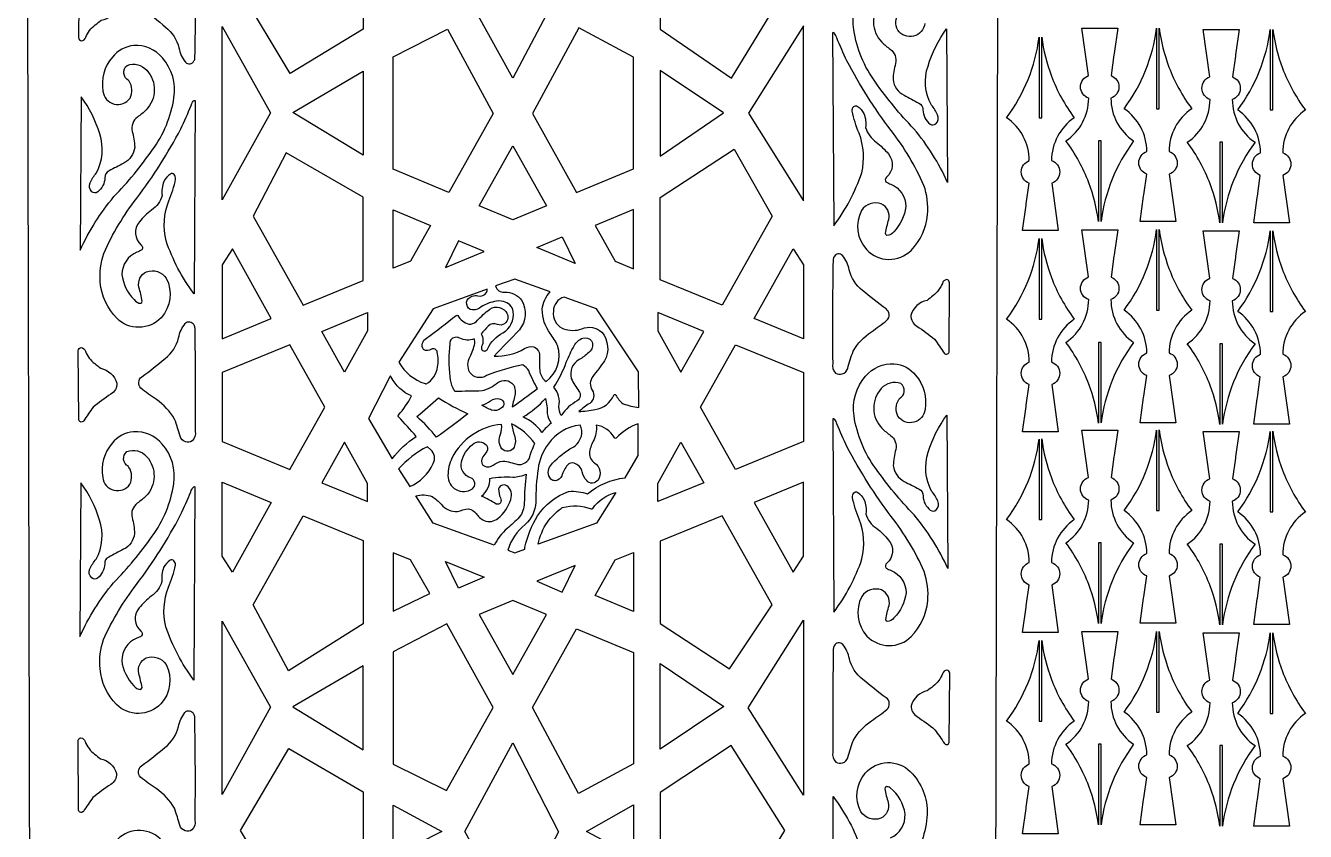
# Model space of a CAD drawing. Header units: millimetres. Extents: x -2260 to -1269, y 1307 to 3290.
# Drawn here: x -2260 to -1269, y 1945 to 2569 of the extents above; entities that cross this region are included whole.
import ezdxf

# ---------------------------------------------------------------- set-up
doc = ezdxf.new("R2010")
doc.units = ezdxf.units.MM
doc.layers.add('Default', color=70, linetype='Continuous')

msp = doc.modelspace()

# ---------------------------------------------------------------- linework, layer by layer
at = {"layer": 'Default'}
for points in [[(-2259.87, 3289.6), (-2255.54, 1306.6)], [(-1509.79, 1306.6), (-1505.45, 3289.6)]]:
    msp.add_lwpolyline(points, dxfattribs=at)
for points in [[(-1998.5, 2626.21), (-1998.5, 2566.17), (-2054.9, 2532.01), (-2093.37, 2596.2), (-2056.09, 2659.81)], [(-1919.61, 2595.59), (-1882.66, 2664.14), (-1847.17, 2595.32), (-1882.66, 2528.19)], [(-1768.35, 2625.7), (-1768.35, 2566.36), (-1713.24, 2528.33), (-1671.9, 2596.19), (-1713.51, 2662.02)], [(-2070.19, 2501.54), (-2107.71, 2434.03), (-2107.71, 2568.22)], [(-1789.19, 2544.45), (-1831.37, 2567.26), (-1867.41, 2500.88), (-1833.24, 2439.84), (-1789.19, 2458.14)], [(-1700.05, 2501.28), (-1657.55, 2433.36), (-1657.55, 2568.84)], [(-1975.34, 2544.71), (-1933.08, 2566.21), (-1897.84, 2500.88), (-1932.02, 2439.84), (-1975.34, 2457.84)], [(-1998.5, 2533.69), (-1998.5, 2468.62), (-2053.04, 2501.74)], [(-1768.35, 2534.15), (-1768.35, 2467.92), (-1719.52, 2501.4)], [(-1998.5, 2435.99), (-2058.15, 2470.4), (-2083.53, 2421.36), (-2044.85, 2352.39), (-1998.5, 2371.48)], [(-1882.63, 2418.55), (-1908.75, 2429.39), (-1882.63, 2475.82), (-1856.51, 2429.39)], [(-1768.35, 2372.13), (-1768.35, 2435.92), (-1711.21, 2473.2), (-1681.73, 2421.37), (-1720.41, 2352.39)], [(-1975.34, 2381.03), (-1975.34, 2426.28), (-1946.38, 2414.21), (-1961.83, 2386.59)], [(-1789.19, 2426.58), (-1818.88, 2414.21), (-1803.43, 2386.59), (-1789.19, 2380.74)], [(-1924.62, 2402.36), (-1934.68, 2381.72), (-1904.81, 2393.92)], [(-1844.25, 2405.51), (-1834.2, 2384.87), (-1864.07, 2397.07)], [(-2107.71, 2383.65), (-2107.71, 2326.47), (-2069.59, 2342.19), (-2099.75, 2396.01)], [(-1657.55, 2383.65), (-1657.55, 2326.47), (-1695.68, 2342.19), (-1665.51, 2396.01)], [(-1995.03, 2332.6), (-2012.9, 2300.7), (-2030.5, 2332.09), (-1995.03, 2346.71)], [(-1770.23, 2332.6), (-1752.36, 2300.7), (-1734.76, 2332.09), (-1770.23, 2346.71)], [(-2107.71, 2273.53), (-2107.71, 2246.81), (-2055.23, 2225.18), (-2028.1, 2273.53), (-2055.23, 2321.88), (-2107.71, 2300.24)], [(-1657.55, 2273.53), (-1657.55, 2246.81), (-1710.03, 2225.18), (-1737.16, 2273.53), (-1710.03, 2321.88), (-1657.55, 2300.24)], [(-1995.03, 2214.45), (-2012.9, 2246.35), (-2030.5, 2214.97), (-1995.03, 2200.35)], [(-1770.23, 2214.45), (-1752.36, 2246.35), (-1734.76, 2214.97), (-1770.23, 2200.35)], [(-2107.71, 2158.09), (-2107.71, 2215.27), (-2069.59, 2199.55), (-2099.75, 2145.73)], [(-1657.55, 2158.09), (-1657.55, 2215.27), (-1695.68, 2199.55), (-1665.51, 2145.73)], [(-1998.5, 2170.26), (-1998.5, 2105.73), (-2056.38, 2069.27), (-2083.52, 2120.39), (-2044.85, 2189.35)], [(-1768.35, 2169.6), (-1768.35, 2105.92), (-1714.8, 2070.91), (-1681.76, 2120.43), (-1720.41, 2189.35)], [(-1975.34, 2160.71), (-1975.34, 2115.53), (-1946.8, 2129.04), (-1961.83, 2155.15)], [(-1789.19, 2161), (-1789.19, 2115.15), (-1818.88, 2127.52), (-1803.43, 2155.15)], [(-1924.62, 2133.29), (-1934.68, 2153.94), (-1904.81, 2141.73)], [(-1844.25, 2130.15), (-1834.2, 2150.79), (-1864.07, 2138.59)], [(-1882.63, 2123.71), (-1908.75, 2112.87), (-1882.63, 2066.43), (-1856.51, 2112.87)], [(-2070.19, 2041.11), (-2107.71, 1973.59), (-2107.71, 2107.79)], [(-1975.34, 2083.95), (-1975.34, 1997.1), (-1933.82, 1976.72), (-1897.85, 2040.87), (-1933.65, 2105.56)], [(-1789.19, 2083.6), (-1789.19, 1997.28), (-1831.74, 1974.17), (-1867.42, 2040.85), (-1833.24, 2101.9)], [(-1700.41, 2040.65), (-1657.55, 2108.43), (-1657.55, 1972.87)], [(-1998.5, 2073.25), (-2053.04, 2041.3), (-1998.5, 2008.19)], [(-1768.35, 2074.97), (-1719.07, 2041.75), (-1768.35, 2008.53)], [(-1919.61, 1944.94), (-1882.66, 2013.49), (-1847.17, 1944.67), (-1882.66, 1877.54)], [(-1998.5, 1975.56), (-1998.5, 1915.52), (-2054.9, 1881.36), (-2093.37, 1945.55), (-2056.09, 2009.16)], [(-1768.35, 1975.05), (-1768.35, 1915.72), (-1713.24, 1877.68), (-1671.9, 1945.54), (-1713.51, 2011.38)], [(-1975.34, 1965.15), (-1937.43, 1944.81), (-1975.34, 1925.75)], [(-1789.19, 1965.38), (-1789.19, 1925.53), (-1825.44, 1944.78)]]:
    msp.add_lwpolyline(points, close=True, dxfattribs=at)
for points in [[(-2135.5, 2632.34, 0.247199), (-2139.73, 2628.09, -0.027378), (-2143.97, 2614.85, -0.115997), (-2158.18, 2599.81, 0.015127), (-2170.27, 2591.04, 0.448303), (-2169.58, 2582.18, -0.020732), (-2151.49, 2567.79, -0.174932), (-2141.14, 2551.69, 0.123758), (-2136.09, 2540.71, 0.573218), (-2129.47, 2541.62, 0.123077), (-2128.72, 2544.19, 0.006777), (-2128.09, 2623.93, 0.269714), (-2130.35, 2631.62, 0.218938)], [(-2216.56, 2557.12, 0.308711), (-2213.29, 2559.99, -0.139977), (-2205.91, 2569.52, -0.018953), (-2201.38, 2573.09, 0.290974), (-2188.79, 2584.89, 0.262398), (-2193.39, 2593, -0.025663), (-2207.11, 2603.27, -0.012763), (-2214.41, 2613.98, 0.753382), (-2218.27, 2612.49), (-2218.8, 2559.67, 0.401017)], [(-1429.01, 2417.16, 0.056763), (-1436.53, 2447.33, 0.069714), (-1454.22, 2479.63, 0.247243), (-1436.62, 2512.78, -0.716421), (-1436.75, 2530.29), (-1441.86, 2566.92), (-1414.16, 2566.92), (-1416.9, 2547.33), (-1417.04, 2546.33), (-1419.29, 2530.25, -0.706462), (-1419.4, 2512.82, 0.248623), (-1401.8, 2479.63, 0.128873), (-1427, 2417.24), (-1427, 2479.63), (-1429.02, 2479.63), (-1429.02, 2417.16)], [(-1381.99, 2567.1, 0.056763), (-1374.47, 2536.93, 0.069714), (-1356.78, 2504.63, 0.247243), (-1374.38, 2471.48, -0.716421), (-1374.25, 2453.97), (-1369.14, 2417.34), (-1396.84, 2417.34), (-1394.1, 2436.93), (-1393.96, 2437.93), (-1391.71, 2454, -0.706462), (-1391.6, 2471.44, 0.248623), (-1409.2, 2504.63, 0.128873), (-1384, 2567.02), (-1384, 2504.63), (-1381.98, 2504.63), (-1381.98, 2567.1)], [(-1610.69, 2500.88, -0.124595), (-1609.36, 2490.01, 0.172423), (-1601.13, 2478.74, -0.054769), (-1591.69, 2469.61, -0.410266), (-1593.13, 2451.62, 0.433271), (-1593.58, 2447.95, 0.077861), (-1589.8, 2446.12, -0.30209), (-1578.22, 2428.83, -0.166916), (-1587.59, 2409.36, -0.240467), (-1592.93, 2406.5, -0.249398), (-1593.96, 2408.09, -0.027776), (-1591.41, 2418.87, 0.350829), (-1597.21, 2430.97, 0.341045), (-1612.54, 2425.88, 0.314169), (-1608.52, 2395.31, 0.418503), (-1574.18, 2394.89, 0.174326), (-1561.47, 2422.55, 0.109576), (-1564.21, 2445.2, 0.062275), (-1589.69, 2487.87, -0.041735), (-1623.79, 2541.66, -0.014891), (-1631.72, 2559.59, 0.086617), (-1633.44, 2562.94, 0.424926), (-1634.9, 2563.48), (-1634.09, 2413.82, 0.07905), (-1612.38, 2455, 0.152063), (-1614.45, 2485.81, -0.051417), (-1619.8, 2502.73, -0.189517), (-1618.61, 2506.23, -0.346809), (-1615.78, 2506.64, -0.126453)], [(-1472.99, 2560.1, 0.056763), (-1465.47, 2529.93, 0.069714), (-1447.78, 2497.63, 0.247243), (-1465.38, 2464.48, -0.716421), (-1465.25, 2446.97), (-1460.14, 2410.34), (-1487.84, 2410.34), (-1485.1, 2429.93), (-1484.96, 2430.93), (-1482.71, 2447, -0.706462), (-1482.6, 2464.44, 0.248623), (-1500.2, 2497.63, 0.128873), (-1475, 2560.02), (-1475, 2497.63), (-1472.98, 2497.63), (-1472.98, 2560.1)], [(-1335.01, 2416.16, 0.056763), (-1342.53, 2446.33, 0.069714), (-1360.22, 2478.63, 0.247243), (-1342.62, 2511.78, -0.716421), (-1342.75, 2529.29), (-1347.86, 2565.92), (-1320.16, 2565.92), (-1322.9, 2546.33), (-1323.04, 2545.33), (-1325.29, 2529.25, -0.706462), (-1325.4, 2511.82, 0.248623), (-1307.8, 2478.63, 0.128873), (-1333, 2416.24), (-1333, 2478.63), (-1335.02, 2478.63), (-1335.02, 2416.16)], [(-1293.99, 2566.1, 0.056763), (-1286.47, 2535.93, 0.069714), (-1268.78, 2503.63, 0.247243), (-1286.38, 2470.48, -0.716421), (-1286.25, 2452.97), (-1281.14, 2416.34), (-1308.84, 2416.34), (-1306.1, 2435.93), (-1305.96, 2436.93), (-1303.71, 2453, -0.706462), (-1303.6, 2470.44, 0.248623), (-1321.2, 2503.63, 0.128873), (-1296, 2566.02), (-1296, 2503.63), (-1293.98, 2503.63), (-1293.98, 2566.1)], [(-2208.47, 2440.37, -0.353881), (-2209.82, 2447.29, -0.082113), (-2205.06, 2454.89, 0.208904), (-2202.45, 2485.09, 0.086345), (-2216.84, 2513.88), (-2217.59, 2395.02, -0.068438), (-2191.5, 2436.51, 0.038835), (-2161.74, 2472.54, 0.121623), (-2144.96, 2513.17, 0.22635), (-2153.97, 2543.97, 0.242341), (-2176.01, 2553.53, 0.208918), (-2192.63, 2544.64, 0.224816), (-2199.98, 2518.15, 0.688915), (-2178.97, 2512.86, 0.265065), (-2179.64, 2525.95, 0.015041), (-2180.13, 2526.58, -0.529776), (-2181.28, 2538.21, -0.308634), (-2165.99, 2534.41, -0.394552), (-2166.57, 2503.63, -0.040002), (-2173.19, 2498.1, 0.299751), (-2177.28, 2487.06, -0.063831), (-2175.39, 2474.7, -0.255589), (-2183.85, 2462.44, 0.006267), (-2195.28, 2456.43, 0.333186), (-2198.41, 2451.14, -0.216277), (-2204.03, 2440.14, -0.361529)], [(-2152.78, 2448.3, 0.124595), (-2154.11, 2437.43, -0.172423), (-2162.35, 2426.16, 0.054769), (-2171.78, 2417.02, 0.410266), (-2170.34, 2399.03, -0.433271), (-2169.89, 2395.37, -0.077861), (-2173.67, 2393.53, 0.30209), (-2185.25, 2376.25, 0.166916), (-2175.88, 2356.78, 0.240467), (-2170.54, 2353.92, 0.249398), (-2169.52, 2355.5, 0.027776), (-2172.06, 2366.29, -0.350829), (-2166.27, 2378.38, -0.341045), (-2150.94, 2373.29, -0.314169), (-2154.96, 2342.73, -0.418503), (-2189.29, 2342.3, -0.174326), (-2202, 2369.97, -0.109576), (-2199.26, 2392.61, -0.062275), (-2173.79, 2435.28, 0.041735), (-2139.68, 2489.07, 0.014891), (-2131.75, 2507, -0.086617), (-2130.04, 2510.36, -0.424926), (-2128.58, 2510.89), (-2129.39, 2361.24, -0.07905), (-2151.09, 2402.42, -0.152063), (-2149.02, 2433.23, 0.051417), (-2143.67, 2450.15, 0.189517), (-2144.86, 2453.64, 0.346809), (-2147.7, 2454.05, 0.126453)], [(-1429.01, 2261.15, 0.056763), (-1436.53, 2291.33, 0.069714), (-1454.22, 2323.63, 0.247243), (-1436.62, 2356.78, -0.716421), (-1436.75, 2374.29), (-1441.86, 2410.92), (-1414.16, 2410.92), (-1416.9, 2391.33), (-1417.04, 2390.33), (-1419.29, 2374.25, -0.706462), (-1419.4, 2356.82, 0.248623), (-1401.8, 2323.63, 0.128873), (-1427, 2261.23), (-1427, 2323.63), (-1429.02, 2323.63), (-1429.02, 2261.15)], [(-1381.99, 2411.1, 0.056763), (-1374.47, 2380.93, 0.069714), (-1356.78, 2348.63, 0.247243), (-1374.38, 2315.47, -0.716421), (-1374.25, 2297.96), (-1369.14, 2261.34), (-1396.84, 2261.34), (-1394.1, 2280.93), (-1393.96, 2281.93), (-1391.71, 2298, -0.706462), (-1391.6, 2315.43, 0.248623), (-1409.2, 2348.63, 0.128873), (-1384, 2411.02), (-1384, 2348.63), (-1381.98, 2348.63), (-1381.98, 2411.1)], [(-1335.01, 2260.15, 0.056763), (-1342.53, 2290.33, 0.069714), (-1360.22, 2322.63, 0.247243), (-1342.62, 2355.78, -0.716421), (-1342.75, 2373.29), (-1347.86, 2409.92), (-1320.16, 2409.92), (-1322.9, 2390.33), (-1323.04, 2389.33), (-1325.29, 2373.25, -0.706462), (-1325.4, 2355.82, 0.248623), (-1307.8, 2322.63, 0.128873), (-1333, 2260.23), (-1333, 2322.63), (-1335.02, 2322.63), (-1335.02, 2260.15)], [(-1293.99, 2410.1, 0.056763), (-1286.47, 2379.93, 0.069714), (-1268.78, 2347.63, 0.247243), (-1286.38, 2314.47, -0.716421), (-1286.25, 2296.96), (-1281.14, 2260.34), (-1308.84, 2260.34), (-1306.1, 2279.93), (-1305.96, 2280.93), (-1303.71, 2297, -0.706462), (-1303.6, 2314.43, 0.248623), (-1321.2, 2347.63, 0.128873), (-1296, 2410.02), (-1296, 2347.63), (-1293.98, 2347.63), (-1293.98, 2410.1)], [(-1472.99, 2404.1, 0.056763), (-1465.47, 2373.93, 0.069714), (-1447.78, 2341.63, 0.247243), (-1465.38, 2308.47, -0.716421), (-1465.25, 2290.96), (-1460.14, 2254.34), (-1487.84, 2254.34), (-1485.1, 2273.93), (-1484.96, 2274.93), (-1482.71, 2291, -0.706462), (-1482.6, 2308.43, 0.248623), (-1500.2, 2341.63, 0.128873), (-1475, 2404.02), (-1475, 2341.63), (-1472.98, 2341.63), (-1472.98, 2404.1)], [(-1627.42, 2299.2, 0.24666), (-1623.2, 2303.48, -0.027343), (-1619.01, 2316.75, -0.115738), (-1604.87, 2331.88, 0.015094), (-1592.81, 2340.73, 0.448773), (-1593.54, 2349.59, -0.020778), (-1611.68, 2363.85, -0.175205), (-1622.1, 2379.89, 0.124943), (-1627.2, 2390.84, 0.5741), (-1633.82, 2389.88, 0.122783), (-1634.55, 2387.32, 0.006777), (-1634.85, 2307.57, 0.263913), (-1632.56, 2299.89, 0.217884)], [(-1881.1, 2372.68), (-1895.91, 2367.32, 0.374449), (-1889, 2362.51, -0.256515), (-1875.63, 2355.99, -0.308165), (-1877.48, 2333.36, 0.007627), (-1896.97, 2312.89, 0.130802), (-1873.46, 2318.79, -0.19928), (-1866.22, 2320.33, -0.307239), (-1861.86, 2312.07, 0.042642), (-1861.64, 2300.96, 0.180927), (-1856.81, 2293.36, 0.319504), (-1847.88, 2321.11, 0.054033), (-1853.61, 2330.52, -0.166081), (-1859.72, 2349.37, -0.169094), (-1853.77, 2362.77)], [(-1546.66, 2372.26, 0.312864), (-1549.91, 2369.37, -0.139682), (-1557.25, 2359.79, -0.018911), (-1561.77, 2356.19, 0.280916), (-1574.27, 2344.6, 0.274982), (-1569.67, 2336.23, -0.025719), (-1555.91, 2326.05, -0.01279), (-1548.57, 2315.38, 0.748308), (-1544.71, 2316.9), (-1544.41, 2369.72, 0.399768)], [(-1970.72, 2308.23, 0.191192), (-1950.53, 2291.75, 0.005248), (-1949.65, 2291.46, 0.227781), (-1940.8, 2304.62, 0.101613), (-1941.08, 2316.08, 0.518279), (-1945.62, 2318.41, -0.289941), (-1951.66, 2318.02, -0.471569), (-1949.34, 2326.83, 0.003928), (-1926.45, 2344.53, -0.388198), (-1925.24, 2344.42, 0.184808), (-1916.62, 2337.85, 0.215902), (-1911, 2339.66, -0.027099), (-1901.98, 2348.21, -0.434971), (-1887.87, 2347.49, -0.432111), (-1888.96, 2338.02, -0.239954), (-1894.39, 2337.49, 0.305245), (-1901.63, 2336.3, -0.004872), (-1907.07, 2330.32, -0.247573), (-1906.71, 2320.39, 0.257412), (-1905.98, 2317.25, 0.440874), (-1901.88, 2318.98, -0.161643), (-1890.37, 2331.05, 0.313158), (-1882.3, 2347.53, 0.315774), (-1889.81, 2355.31, 0.132981), (-1896.86, 2355.24, 0.098884), (-1908.36, 2350.28, -0.214489), (-1915.53, 2349.06, -0.680386), (-1914.08, 2359.36, -0.12562), (-1909.54, 2359.76, 0.329253), (-1902.91, 2362.19, 0.195203), (-1902.52, 2364.92), (-1944.33, 2349.73)], [(-1785.01, 2273.22), (-1785.34, 2300.94), (-1817.86, 2349.73), (-1842.88, 2358.8, 0.320336), (-1851.12, 2347.76, 0.331969), (-1844.28, 2334.6, 0.014567), (-1843.39, 2334.13, 0.163555), (-1829.04, 2334.1, -0.301709), (-1813.69, 2331.58, -0.313436), (-1811.61, 2309.31, -0.020953), (-1820.66, 2297.31, 0.307944), (-1821.12, 2286.55, -0.400323), (-1823.05, 2276.44, 0.039296), (-1831.48, 2270.04, 0.02405), (-1818.74, 2271.61, 0.259406), (-1804.42, 2282.84, -0.587979), (-1802.9, 2282.88, 0.111986), (-1797.15, 2276.16, 0.056208)], [(-2136.05, 2246.62, -0.24666), (-2140.27, 2250.9, 0.027343), (-2144.46, 2264.17, 0.115738), (-2158.6, 2279.29, -0.015094), (-2170.66, 2288.15, -0.448773), (-2169.93, 2297, 0.020778), (-2151.79, 2311.27, 0.175205), (-2141.37, 2327.3, -0.124943), (-2136.27, 2338.26, -0.5741), (-2129.65, 2337.3, -0.122783), (-2128.92, 2334.73, -0.006777), (-2128.62, 2254.98, -0.263913), (-2130.91, 2247.3, -0.217884)], [(-2216.82, 2319.67, -0.312864), (-2213.56, 2316.79, 0.139682), (-2206.22, 2307.2, 0.018911), (-2201.71, 2303.61, -0.280916), (-2189.2, 2292.02, -0.274982), (-2193.8, 2283.64, 0.025719), (-2207.56, 2273.47, 0.01279), (-2214.9, 2262.8, -0.748308), (-2218.76, 2264.31), (-2219.07, 2317.13, -0.399768)], [(-1927.42, 2285.85, -0.002135), (-1906.29, 2286.26, 0.11238), (-1894.15, 2292.59, -0.396764), (-1882.18, 2290.96, -0.112924), (-1881.2, 2288.73, -0.144638), (-1881.89, 2279.01, 0.024127), (-1883.06, 2273.63, 0.008608), (-1863.38, 2287.81, -0.040978), (-1870.29, 2301.82, 0.119194), (-1874.82, 2306.25, 0.043721), (-1902.92, 2297.98, -0.406382), (-1915.89, 2300.42, -0.254662), (-1915.67, 2312.66, 0.074005), (-1912.05, 2322.76, 0.078937), (-1912.43, 2326.49, -0.239674), (-1923.72, 2327.03, 0.346212), (-1930.63, 2325.55, 0.166462), (-1931.29, 2322.77, 0.060766), (-1931.34, 2296.93, 0.090993), (-1929.07, 2288.37), (-1929.07, 2288.37, 0.070578)], [(-1850.77, 2288.88, 0.054461), (-1841.19, 2308.26, -0.017492), (-1835.15, 2321.09, -0.170857), (-1828.38, 2327.03, -0.30963), (-1821.62, 2324.89, -0.325592), (-1822.71, 2316.93, -0.038721), (-1823.81, 2315.7, -0.044167), (-1831.11, 2310.29, 0.353711), (-1837.28, 2295.7, 0.066387), (-1831.36, 2285.98, -0.411746), (-1832.63, 2278.33, 0.121544), (-1844.73, 2267.44), (-1844.73, 2267.44), (-1845.08, 2266.91, -0.143735), (-1846.86, 2274, 0.23007)], [(-1554.83, 2193.89, 0.353881), (-1553.47, 2200.81, 0.082113), (-1558.23, 2208.41, -0.208904), (-1560.84, 2238.61, -0.086345), (-1546.45, 2267.4), (-1545.71, 2148.54, 0.068438), (-1571.79, 2190.03, -0.038835), (-1601.55, 2226.06, -0.121623), (-1618.33, 2266.69, -0.22635), (-1609.32, 2297.49, -0.242341), (-1587.28, 2307.05, -0.208918), (-1570.67, 2298.16, -0.224816), (-1563.32, 2271.67, -0.688915), (-1584.33, 2266.38, -0.265065), (-1583.66, 2279.47, -0.015041), (-1583.16, 2280.1, 0.529776), (-1582.02, 2291.73, 0.308634), (-1597.3, 2287.93, 0.394552), (-1596.73, 2257.15, 0.040002), (-1590.11, 2251.62, -0.299751), (-1586.01, 2240.58, 0.063831), (-1587.9, 2228.22, 0.255589), (-1579.45, 2215.96, -0.006267), (-1568.01, 2209.95, -0.333186), (-1564.88, 2204.66, 0.216277), (-1559.26, 2193.66, 0.361529)], [(-1977.33, 2297.84), (-1977.85, 2297.02), (-1994.35, 2264.79), (-1976.03, 2233.58, -0.07883), (-1957.37, 2250.81, 0.009925), (-1971.14, 2266.03, -0.426734), (-1971.21, 2267.29, 0.065646), (-1960.99, 2282.17, -0.17501), (-1976.71, 2296.6), (-1976.71, 2296.6, -0.010745)], [(-1917.53, 2268.42, -0.015325), (-1941.63, 2250.24, 0.04614), (-1956.78, 2266.14, 0.005713), (-1940.05, 2280.69, 0.038778)], [(-1906.6, 2275.03, 0.082143), (-1899.91, 2278.38, -0.235479), (-1892.18, 2279.79, -0.640175), (-1891.56, 2272.66, -0.234123), (-1898.97, 2271.11, -0.021157)], [(-1860, 2253.95, 0.129064), (-1874.67, 2265.88, 0.074171), (-1857.29, 2280.21, -0.070702), (-1855.95, 2268.64, 0.113861), (-1852.83, 2261.01, 0.063971), (-1859.92, 2254.06), (-1859.92, 2254.06)], [(-1865.5, 2245.23, 0.119776), (-1883.56, 2260.61, 0.045698), (-1881.28, 2251.43, -0.192011), (-1881.64, 2242.45, -0.524316), (-1890.98, 2241.25, -0.261481), (-1892.11, 2252.52, 0.130982), (-1891.3, 2260.16, 0.254858), (-1929.72, 2234.03, 0.110118), (-1932.77, 2220.51, 0.610354), (-1913.85, 2210.21, 0.572121), (-1915.24, 2218.84, -0.391735), (-1922.4, 2231.08, -0.157271), (-1913.68, 2244.63, -0.427734), (-1903.04, 2244.16, -0.320865), (-1902.68, 2239.08, -0.060779), (-1905.8, 2235.02, 0.322721), (-1905.7, 2228.58), (-1905.7, 2228.58, 0.355403), (-1897.89, 2228.6, -0.113621), (-1890.24, 2231.73, -0.056422), (-1878.76, 2229.04, 0.27598), (-1869.93, 2233.38, -0.051473)], [(-1795.64, 2218.65), (-1785.44, 2236.17), (-1785.37, 2260.62, 0.125472), (-1802.45, 2249.46, -0.534392), (-1804.21, 2250.19, 0.235946), (-1817.94, 2259.48, -0.161189), (-1820.38, 2247.11, 0.093652), (-1823.26, 2237.83, 0.24212), (-1819.24, 2230.27, -0.407968), (-1816.54, 2217, -0.48972), (-1825.34, 2216.59, -0.137177), (-1828.78, 2223.35, 0.259964), (-1835.07, 2230.13, 0.294367), (-1840.16, 2228.59, 0.115694), (-1844.6, 2220.29, -0.260914), (-1849.52, 2216.5, -0.193615), (-1853.11, 2217.8, -0.35846), (-1853.36, 2228.15, -0.078424), (-1838.38, 2241.11, 0.227439), (-1829.49, 2250.98, 0.180437), (-1830.47, 2259.66, 0.218334), (-1855.13, 2244.87, 0.128012), (-1863.06, 2225.7, 0.039134), (-1864.64, 2199.77, -0.192198), (-1872.99, 2182.56, 0.160372), (-1886.36, 2162.61), (-1881.1, 2160.71), (-1873.26, 2163.56, -0.083565), (-1873.15, 2164.93, -0.090015), (-1863.38, 2189.26, -0.164998), (-1839.34, 2208.13, -0.062986), (-1839.13, 2208.18, -0.112581), (-1824.66, 2206.24, -0.157496)], [(-1610.51, 2201.82, -0.124595), (-1609.18, 2190.95, 0.172423), (-1600.95, 2179.68, -0.054769), (-1591.51, 2170.54, -0.410266), (-1592.95, 2152.55, 0.433271), (-1593.4, 2148.89, 0.077861), (-1589.62, 2147.05, -0.30209), (-1578.04, 2129.77, -0.166916), (-1587.41, 2110.3, -0.240467), (-1592.75, 2107.44, -0.249398), (-1593.78, 2109.02, -0.027776), (-1591.23, 2119.81, 0.350829), (-1597.03, 2131.9, 0.341045), (-1612.36, 2126.81, 0.314169), (-1608.34, 2096.25, 0.418503), (-1574, 2095.82, 0.174326), (-1561.29, 2123.49, 0.109576), (-1564.03, 2146.13, 0.062275), (-1589.51, 2188.8, -0.041735), (-1623.61, 2242.59, -0.014891), (-1631.54, 2260.52, 0.086617), (-1633.26, 2263.88, 0.424926), (-1634.72, 2264.41), (-1633.91, 2114.76, 0.07905), (-1612.21, 2155.94, 0.152063), (-1614.27, 2186.75, -0.051417), (-1619.62, 2203.67, -0.189517), (-1618.44, 2207.16, -0.346809), (-1615.6, 2207.57, -0.126453)], [(-2208.65, 2141.31, -0.353881), (-2210, 2148.22, -0.082113), (-2205.24, 2155.82, 0.208904), (-2202.63, 2186.03, 0.086345), (-2217.02, 2214.81), (-2217.77, 2095.95, -0.068438), (-2191.68, 2137.45, 0.038835), (-2161.92, 2173.47, 0.121623), (-2145.14, 2214.1, 0.22635), (-2154.15, 2244.91, 0.242341), (-2176.19, 2254.46, 0.208918), (-2192.81, 2245.58, 0.224816), (-2200.16, 2219.08, 0.688915), (-2179.14, 2213.8, 0.265065), (-2179.81, 2226.88, 0.015041), (-2180.31, 2227.52, -0.529776), (-2181.45, 2239.14, -0.308634), (-2166.17, 2235.34, -0.394552), (-2166.75, 2204.56, -0.040002), (-2173.37, 2199.04, 0.299751), (-2177.46, 2187.99, -0.063831), (-2175.57, 2175.63, -0.255589), (-2184.02, 2163.38, 0.006267), (-2195.46, 2157.36, 0.333186), (-2198.59, 2152.08, -0.216277), (-2204.21, 2141.08, -0.361529)], [(-1429.01, 2105.89, 0.056763), (-1436.53, 2136.06, 0.069714), (-1454.22, 2168.36, 0.247243), (-1436.62, 2201.51, -0.716421), (-1436.75, 2219.02), (-1441.86, 2255.65), (-1414.16, 2255.65), (-1416.9, 2236.06), (-1417.04, 2235.06), (-1419.29, 2218.98, -0.706462), (-1419.4, 2201.55, 0.248623), (-1401.8, 2168.36, 0.128873), (-1427, 2105.96), (-1427, 2168.36), (-1429.02, 2168.36), (-1429.02, 2105.89)], [(-1381.99, 2255.83, 0.056763), (-1374.47, 2225.66, 0.069714), (-1356.78, 2193.36, 0.247243), (-1374.38, 2160.21, -0.716421), (-1374.25, 2142.69), (-1369.14, 2106.07), (-1396.84, 2106.07), (-1394.1, 2125.66), (-1393.96, 2126.66), (-1391.71, 2142.73, -0.706462), (-1391.6, 2160.16, 0.248623), (-1409.2, 2193.36, 0.128873), (-1384, 2255.75), (-1384, 2193.36), (-1381.98, 2193.36), (-1381.98, 2255.83)], [(-1335.01, 2104.89, 0.056763), (-1342.53, 2135.06, 0.069714), (-1360.22, 2167.36, 0.247243), (-1342.62, 2200.51, -0.716421), (-1342.75, 2218.02), (-1347.86, 2254.65), (-1320.16, 2254.65), (-1322.9, 2235.06), (-1323.04, 2234.06), (-1325.29, 2217.98, -0.706462), (-1325.4, 2200.55, 0.248623), (-1307.8, 2167.36, 0.128873), (-1333, 2104.96), (-1333, 2167.36), (-1335.02, 2167.36), (-1335.02, 2104.89)], [(-1293.99, 2254.83, 0.056763), (-1286.47, 2224.66, 0.069714), (-1268.78, 2192.36, 0.247243), (-1286.38, 2159.21, -0.716421), (-1286.25, 2141.69), (-1281.14, 2105.07), (-1308.84, 2105.07), (-1306.1, 2124.66), (-1305.96, 2125.66), (-1303.71, 2141.73, -0.706462), (-1303.6, 2159.16, 0.248623), (-1321.2, 2192.36, 0.128873), (-1296, 2254.75), (-1296, 2192.36), (-1293.98, 2192.36), (-1293.98, 2254.83)], [(-1971.02, 2225.64), (-1962.38, 2212.03, 0.190755), (-1944.24, 2229.76, 0.360966), (-1946.14, 2240.44), (-1948.76, 2242.81, 0.094875)], [(-1472.99, 2248.83, 0.056763), (-1465.47, 2218.66, 0.069714), (-1447.78, 2186.36, 0.247243), (-1465.38, 2153.21, -0.716421), (-1465.25, 2135.69), (-1460.14, 2099.07), (-1487.84, 2099.07), (-1485.1, 2118.66), (-1484.96, 2119.66), (-1482.71, 2135.73, -0.706462), (-1482.6, 2153.16, 0.248623), (-1500.2, 2186.36, 0.128873), (-1475, 2248.75), (-1475, 2186.36), (-1472.98, 2186.36), (-1472.98, 2248.83)], [(-1900.41, 2218.35, -0.055124), (-1882.61, 2219.33, 0.108731), (-1872.17, 2221.65, 0.025779), (-1873.69, 2199.14, -0.178289), (-1877.61, 2188.28), (-1877.61, 2188.28, -0.035364), (-1886.96, 2179.59, 0.078847), (-1897.11, 2166.51), (-1944.33, 2183.66), (-1957.75, 2204.77, -0.17089), (-1945.01, 2204.23, -0.07806), (-1938.04, 2198.27, 0.234516), (-1925.33, 2192.57, -0.056939), (-1916.88, 2194.79, -0.1886), (-1911.06, 2191.09, 0.121245), (-1904.79, 2185.67, 0.281187), (-1894.09, 2187.38, 0.151531), (-1884.16, 2202, 0.331289), (-1887.27, 2212.66, 0.401515), (-1893.22, 2211.31, 0.107941), (-1893.55, 2210.21, 0.119899), (-1892.14, 2203.27, -0.230232), (-1892.05, 2199.32, -0.337465), (-1895.49, 2198.46, 0.046703), (-1906.91, 2204.64, 0.244621)], [(-2152.96, 2149.23, 0.124595), (-2154.29, 2138.37, -0.172423), (-2162.53, 2127.09, 0.054769), (-2171.96, 2117.96, 0.410266), (-2170.52, 2099.97, -0.433271), (-2170.07, 2096.3, -0.077861), (-2173.85, 2094.47, 0.30209), (-2185.43, 2077.18, 0.166916), (-2176.06, 2057.71, 0.240467), (-2170.72, 2054.86, 0.249398), (-2169.69, 2056.44, 0.027776), (-2172.24, 2067.22, -0.350829), (-2166.44, 2079.32, -0.341045), (-2151.11, 2074.23, -0.314169), (-2155.14, 2043.66, -0.418503), (-2189.47, 2043.24, -0.174326), (-2202.18, 2070.9, -0.109576), (-2199.44, 2093.55, -0.062275), (-2173.96, 2136.22, 0.041735), (-2139.86, 2190.01, 0.014891), (-2131.93, 2207.94, -0.086617), (-2130.22, 2211.29, -0.424926), (-2128.75, 2211.83), (-2129.56, 2062.17, -0.07905), (-2151.27, 2103.36, -0.152063), (-2149.2, 2134.16, 0.051417), (-2143.85, 2151.08, 0.189517), (-2145.04, 2154.58, 0.346809), (-2147.88, 2154.99, 0.126453)], [(-1820.71, 2195.07, -0.172507), (-1802.77, 2207.38), (-1817.87, 2183.66), (-1862.98, 2167.3, -0.094164), (-1855.76, 2184.48), (-1855.76, 2184.48, -0.087436), (-1845.13, 2194.99), (-1845.13, 2194.99, -0.071711), (-1844.08, 2195.73, -0.166182), (-1821.82, 2194.63, 0.382931)], [(-1472.99, 2092.83, 0.056763), (-1465.47, 2062.66, 0.069714), (-1447.78, 2030.35, 0.247243), (-1465.38, 1997.2, -0.716421), (-1465.25, 1979.69), (-1460.14, 1943.06), (-1487.84, 1943.06), (-1485.1, 1962.66), (-1484.96, 1963.66), (-1482.71, 1979.73, -0.706462), (-1482.6, 1997.16, 0.248623), (-1500.2, 2030.35, 0.128873), (-1475, 2092.75), (-1475, 2030.35), (-1472.98, 2030.35), (-1472.98, 2092.83)], [(-1429.01, 1949.88, 0.056763), (-1436.53, 1980.05, 0.069714), (-1454.22, 2012.35, 0.247243), (-1436.62, 2045.51, -0.716421), (-1436.75, 2063.02), (-1441.86, 2099.64), (-1414.16, 2099.64), (-1416.9, 2080.05), (-1417.04, 2079.05), (-1419.29, 2062.98, -0.706462), (-1419.4, 2045.55, 0.248623), (-1401.8, 2012.35, 0.128873), (-1427, 1949.96), (-1427, 2012.35), (-1429.02, 2012.35), (-1429.02, 1949.88)], [(-1381.99, 2099.83, 0.056763), (-1374.47, 2069.66, 0.069714), (-1356.78, 2037.35, 0.247243), (-1374.38, 2004.2, -0.716421), (-1374.25, 1986.69), (-1369.14, 1950.06), (-1396.84, 1950.06), (-1394.1, 1969.66), (-1393.96, 1970.66), (-1391.71, 1986.73, -0.706462), (-1391.6, 2004.16, 0.248623), (-1409.2, 2037.35, 0.128873), (-1384, 2099.75), (-1384, 2037.35), (-1381.98, 2037.35), (-1381.98, 2099.83)], [(-1335.01, 1948.88, 0.056763), (-1342.53, 1979.05, 0.069714), (-1360.22, 2011.35, 0.247243), (-1342.62, 2044.51, -0.716421), (-1342.75, 2062.02), (-1347.86, 2098.64), (-1320.16, 2098.64), (-1322.9, 2079.05), (-1323.04, 2078.05), (-1325.29, 2061.98, -0.706462), (-1325.4, 2044.55, 0.248623), (-1307.8, 2011.35, 0.128873), (-1333, 1948.96), (-1333, 2011.35), (-1335.02, 2011.35), (-1335.02, 1948.88)], [(-1293.99, 2098.83, 0.056763), (-1286.47, 2068.66, 0.069714), (-1268.78, 2036.35, 0.247243), (-1286.38, 2003.2, -0.716421), (-1286.25, 1985.69), (-1281.14, 1949.06), (-1308.84, 1949.06), (-1306.1, 1968.66), (-1305.96, 1969.66), (-1303.71, 1985.73, -0.706462), (-1303.6, 2003.16, 0.248623), (-1321.2, 2036.35, 0.128873), (-1296, 2098.75), (-1296, 2036.35), (-1293.98, 2036.35), (-1293.98, 2098.83)], [(-1627.24, 1997.94, 0.24666), (-1623.02, 2002.22, -0.027343), (-1618.83, 2015.49, -0.115738), (-1604.69, 2030.61, 0.015094), (-1592.63, 2039.47, 0.448773), (-1593.36, 2048.32, -0.020778), (-1611.51, 2062.59, -0.175205), (-1621.92, 2078.62, 0.124943), (-1627.02, 2089.57, 0.5741), (-1633.64, 2088.62, 0.122783), (-1634.37, 2086.05, 0.006777), (-1634.68, 2006.3, 0.263913), (-1632.38, 1998.62, 0.217884)], [(-1546.48, 2069.89, 0.312864), (-1549.73, 2067.01, -0.139682), (-1557.07, 2057.42, -0.018911), (-1561.59, 2053.82, 0.280916), (-1574.09, 2042.24, 0.274982), (-1569.49, 2033.86, -0.025719), (-1555.73, 2023.69, -0.01279), (-1548.39, 2013.02, 0.748308), (-1544.53, 2014.53), (-1544.23, 2067.35, 0.399768)], [(-2136.23, 1945.35, -0.24666), (-2140.45, 1949.63, 0.027343), (-2144.64, 1962.9, 0.115738), (-2158.78, 1978.03, -0.015094), (-2170.84, 1986.88, -0.448773), (-2170.11, 1995.74, 0.020778), (-2151.97, 2010, 0.175205), (-2141.55, 2026.04, -0.124943), (-2136.45, 2036.99, -0.5741), (-2129.83, 2036.03, -0.122783), (-2129.1, 2033.47, -0.006777), (-2128.8, 1953.72, -0.263913), (-2131.09, 1946.04, -0.217884)], [(-2217, 2017.31, -0.312864), (-2213.74, 2014.42, 0.139682), (-2206.4, 2004.84, 0.018911), (-2201.89, 2001.24, -0.280916), (-2189.38, 1989.65, -0.274982), (-2193.98, 1981.28, 0.025719), (-2207.74, 1971.1, 0.01279), (-2215.08, 1960.43, -0.748308), (-2218.94, 1961.95), (-2219.24, 2014.77, -0.399768)]]:
    msp.add_lwpolyline(points, format="xyb", close=True, dxfattribs=at)
for points in [[(-1597.48, 2586.99, 0.394552), (-1596.91, 2556.21, 0.040002), (-1590.28, 2550.69, -0.299751), (-1586.19, 2539.64, 0.063831), (-1588.08, 2527.28, 0.255589), (-1579.63, 2515.03, -0.006267), (-1568.19, 2509.01, -0.333186), (-1565.06, 2503.73, 0.216277), (-1559.44, 2492.72, 0.361529), (-1555.01, 2492.96, 0.353881), (-1553.65, 2499.87, 0.082113), (-1558.41, 2507.47, -0.208904), (-1561.02, 2537.68, -0.086345), (-1546.63, 2566.46), (-1545.89, 2447.6, 0.068438), (-1571.97, 2489.1, -0.038835), (-1601.73, 2525.12, -0.121623), (-1618.51, 2565.75, -0.22635), (-1609.5, 2596.56, -0.242341)], [(-1563.49, 2570.73, -0.688915), (-1584.51, 2565.45, -0.265065), (-1583.84, 2578.53, -0.015041)], [(-1590.17, 1939.98, 0.322399), (-1578.85, 1958.26, 0.197218), (-1590.34, 1978.65, 0.160321), (-1593.46, 1979.58, 0.249131), (-1594.48, 1977.99, 0.027786), (-1591.89, 1967.22, -0.350097), (-1597.64, 1955.08, -0.341491), (-1612.98, 1960.08, -0.306802), (-1609.63, 1990.02, -0.432338), (-1574.75, 1991.31, -0.206013), (-1561.68, 1958.13, -0.144673), (-1575.21, 1919.97, -0.003386)], [(-1634.78, 1822.34), (-1634.58, 1972, -0.079206), (-1612.71, 1930.95, -0.152055)], [(-2153.84, 1937.44, 0.432338), (-2188.72, 1938.72, 0.206013)]]:
    msp.add_lwpolyline(points, format="xyb", dxfattribs=at)

doc.saveas('drawing.dxf')
